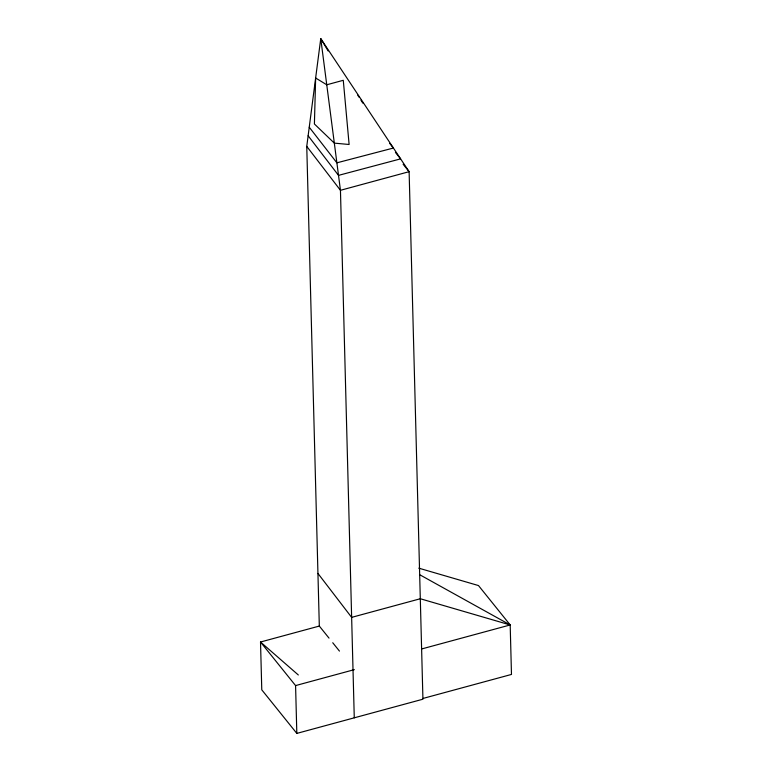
<?xml version="1.0" encoding="UTF-8"?>
<svg xmlns="http://www.w3.org/2000/svg" width="772" height="772" viewBox="0 0 772 772"><rect width="100%" height="100%" fill="white"/><g stroke="black" fill="none" stroke-linecap="round" stroke-linejoin="round"><path stroke-width="1.16" d="M319.318 626.063L306.754 146.371L320.756 38.6L409.121 171.683L422.931 699.2L296.824 733.4L261.776 689.83L260.521 642.014L319.318 626.063L329.017 638.116M421.618 648.972L510.186 624.953L511.479 674.438L422.911 698.467M298.33 674.979L260.521 642.014L295.579 685.584L354.367 669.633M418.791 568.163L478.495 585.562L510.186 624.953L420.306 598.744L351.636 617.368L317.939 573.432M419.958 574.86L510.186 624.953M389.686 143.399L393.411 148.031L336.891 162.824L309.244 127.216M395.418 152.412L400.6 158.868L338.512 175.369L308.134 135.756M403.129 164.243L409.121 171.683L340.452 190.308L306.754 146.371M332.742 642.748L339.458 651.095M357.774 95.197L359.038 97.175M360.929 100.157L362.821 103.13M328.148 50.971L320.756 38.6L340.452 190.308L354.271 717.825M295.579 685.584L296.824 733.4M315.642 78.001L314.407 123.993L334.334 143.129L349.118 144.489L343.279 80.298L326.759 84.785L315.642 78.001"/></g></svg>
